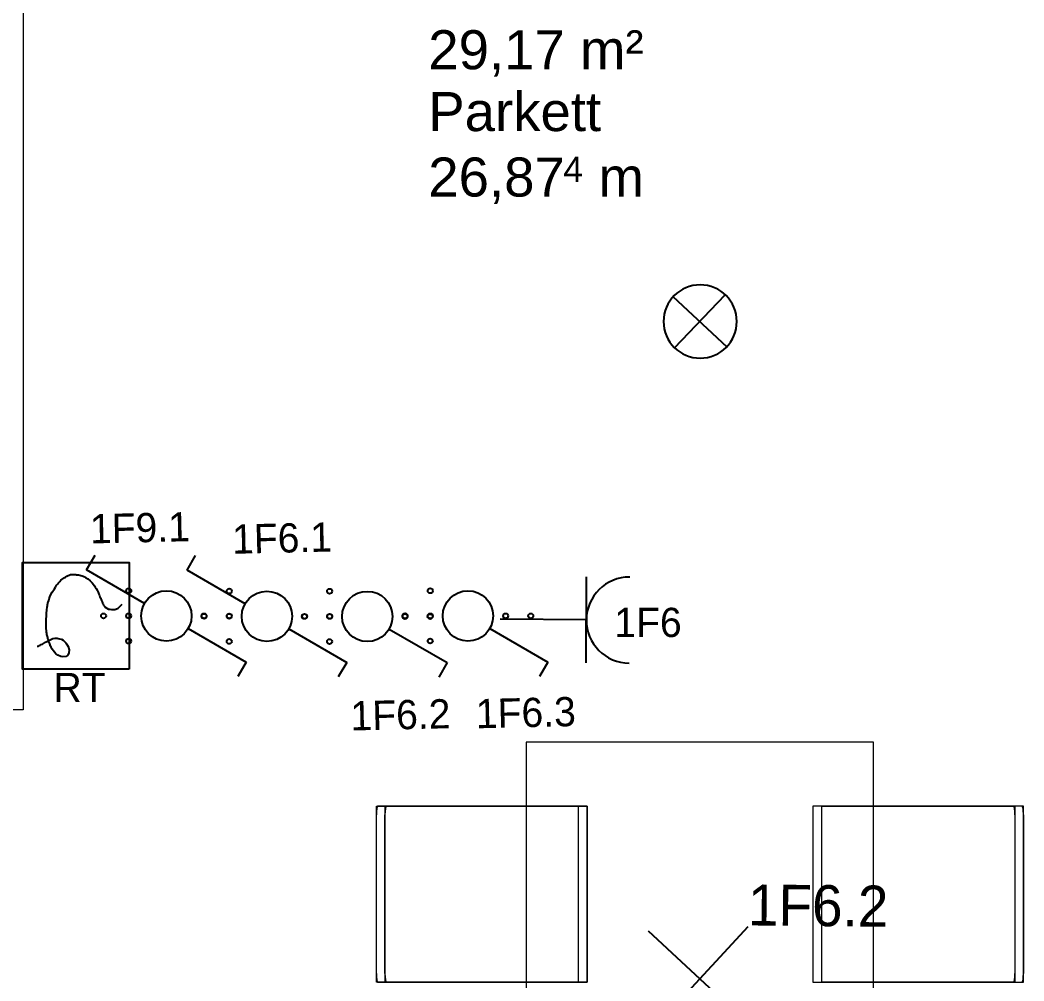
# Model space of a CAD drawing. Header units: metres. Extents: x -15638 to 29611, y -11908 to 29644.
# Drawn here: x 16278 to 18591, y 10683 to 12898 of the extents above; entities that cross this region are included whole.
import ezdxf
from ezdxf.enums import TextEntityAlignment as Align

# ---------------------------------------------------------------- set-up
doc = ezdxf.new("R2010")
doc.units = ezdxf.units.M
for name, color, linetype, lineweight in [('A_Moebel', 6, 'Continuous', 13), ('A_Raeume_', 7, 'Continuous', 5), ('A_Raeume_Beschriftung_', 7, 'Continuous', 9), ('A_Waende', 7, 'Continuous', 13)]:
    doc.layers.add(name, color=color, linetype=linetype, lineweight=lineweight)
doc.layers.add('E_Steckdose+Schalter', color=150, linetype='Continuous', true_color=0x0b6cf4)
doc.layers.add('ET_LEGENDE - Wohnung$0$800_KO_HI____L', color=130, linetype='Continuous')
doc.styles.add('Arial_2', font='arial.ttf', dxfattribs={"height": 0.09})
doc.styles.add('Arial_4', font='arial.ttf', dxfattribs={"height": 0.05849})
doc.styles.add('ET_LEGENDE - Wohnung$0$ROMANS', font='romans.shx', dxfattribs={"width": 0.6})

# ---------------------------------------------------------------- blocks, each defined once
blk = doc.blocks.new('*U565')
for p, q in [((15, 73.7), (17.9, 76.4)), ((17.9, 76.4), (23.9, 77)), ((23.9, 77), (28, 76.4)), ((28, 76.4), (33.7, 73.7)), ((12.4, 64), (13, 69.3)), ((14, 57.9), (12.4, 64)), ((13, 69.3), (15, 73.7)), ((17.3, 52.9), (14, 57.9)), ((33.7, 73.7), (37.1, 71.5)), ((37.1, 71.5), (39.9, 68.3)), ((39.9, 68.3), (42.2, 65.4)), ((42.2, 65.4), (44.4, 62.6)), ((44.4, 62.6), (46.2, 59.1)), ((46.2, 59.1), (47.1, 57)), ((47.1, 57), (48.7, 52.9)), ((69.7, 56.9), (68.2, 56.1)), ((70.9, 57.1), (69.7, 56.9)), ((72.1, 57.3), (70.9, 57.1)), ((18.3, 51.1), (17.3, 52.9)), ((20.1, 48.6), (18.3, 51.1)), ((23.3, 45.8), (20.1, 48.6)), ((26.6, 44), (23.3, 45.8)), ((30.2, 43.1), (26.6, 44)), ((32.9, 42.5), (30.2, 43.1)), ((34.6, 42.1), (32.9, 42.5)), ((35.7, 42.1), (34.6, 42.1)), ((39.1, 42.1), (35.7, 42.1)), ((42.8, 42.5), (39.1, 42.1)), ((44.2, 43.2), (42.8, 42.5)), ((45.6, 44), (44.2, 43.2)), ((49.3, 46), (45.6, 44)), ((48.7, 52.9), (49.5, 50.8)), ((51.8, 47.2), (49.3, 46)), ((49.5, 50.8), (50.8, 46.7)), ((50.8, 46.7), (51.7, 43.9)), ((51.7, 43.9), (52.1, 42.5)), ((54.3, 48.4), (51.8, 47.2)), ((52.1, 42.5), (52.5, 40.8)), ((52.5, 40.8), (52.9, 39.1)), ((52.9, 39.1), (53.4, 37.1)), ((56.5, 49.5), (54.3, 48.4)), ((58.8, 50.6), (56.5, 49.5)), ((60.7, 51.9), (58.8, 50.6)), ((58.8, 50.6), (58.8, 50.6)), ((62.6, 53.1), (60.7, 51.9)), ((60.7, 51.9), (60.7, 51.9)), ((64.6, 54.2), (62.6, 53.1)), ((66.7, 55.3), (64.6, 54.2)), ((68.2, 56.1), (66.7, 55.3)), ((53.4, 37.1), (53.9, 35)), ((53.9, 35), (54.2, 32.8)), ((54.2, 32.8), (54.5, 30.6)), ((54.5, 30.6), (54.9, 27.9)), ((54.9, 27.9), (55.3, 25.1)), ((55.3, 25.1), (55.5, 22.3)), ((55.5, 22.3), (55.7, 19.5)), ((55.7, 19.5), (55.7, 17.2)), ((55.1, 1.4), (54.7, -2)), ((55.3, 5.9), (55.1, 1.4)), ((55.5, 7.9), (55.3, 5.9)), ((55.7, 9.9), (55.5, 7.9)), ((55.7, 17.2), (55.7, 15)), ((55.7, 15), (55.7, 12.5)), ((55.7, 12.5), (55.7, 9.9)), ((-83.4, -17.8), (-84.8, -19)), ((-82, -16.6), (-83.4, -17.8)), ((-80.8, -15.4), (-82, -16.6)), ((-79.8, -14.5), (-80.8, -15.4)), ((-78.3, -13.7), (-79.8, -14.5)), ((-76.8, -12.8), (-78.3, -13.7)), ((-75.1, -12.2), (-76.8, -12.8)), ((-73.4, -12), (-75.1, -12.2)), ((-71.8, -11.9), (-73.4, -12)), ((-69.9, -11.9), (-71.8, -11.9)), ((-67, -11.9), (-69.9, -11.9)), ((-64.3, -12.1), (-67, -11.9)), ((-61.8, -12.5), (-64.3, -12.1)), ((-58.5, -14.2), (-61.8, -12.5)), ((-55.2, -16.4), (-58.5, -14.2)), ((-53.8, -18.1), (-55.2, -16.4)), ((-52.4, -19.8), (-53.8, -18.1)), ((53.2, -18.1), (52.9, -19.6)), ((53.5, -16.6), (53.2, -18.1)), ((53.6, -15.3), (53.5, -16.6)), ((54.1, -11.9), (53.6, -15.3)), ((54.2, -9.5), (54.1, -11.9)), ((54.5, -6.5), (54.2, -9.5)), ((54.7, -2), (54.5, -4.2)), ((54.5, -4.2), (54.5, -6.5)), ((-86, -20.3), (-87.2, -21.6)), ((-84.8, -19), (-86, -20.3)), ((-51.4, -22.1), (-52.4, -19.8)), ((-50.4, -24.3), (-51.4, -22.1)), ((-49.5, -26.4), (-50.4, -24.3)), ((-48.5, -28.5), (-49.5, -26.4)), ((-46.3, -33.4), (-48.5, -28.5)), ((-45.4, -35.8), (-46.3, -33.4)), ((-44.5, -38.2), (-45.4, -35.8)), ((48.6, -35.4), (47.6, -38.5)), ((49.7, -31.8), (48.6, -35.4)), ((50.5, -28.7), (49.7, -31.8)), ((51.7, -25.5), (50.5, -28.7)), ((52.1, -24), (51.7, -25.5)), ((52.5, -22.5), (52.1, -24)), ((52.7, -21), (52.5, -22.5)), ((52.9, -19.6), (52.7, -21)), ((-43.7, -40.4), (-44.5, -38.2)), ((-42.9, -42.5), (-43.7, -40.4)), ((-41.9, -44.6), (-42.9, -42.5)), ((-40.8, -46.8), (-41.9, -44.6)), ((-38.2, -51.2), (-40.8, -46.8)), ((-36.5, -53.4), (-38.2, -51.2)), ((-35, -56.3), (-36.5, -53.4)), ((-30.9, -61.7), (-35, -56.3)), ((38, -53.8), (35.9, -57.3)), ((40.1, -50.4), (38, -53.8)), ((43.9, -44.4), (40.1, -50.4)), ((47.6, -38.5), (43.9, -44.4)), ((-27.1, -65.8), (-30.9, -61.7)), ((-22.6, -69.2), (-27.1, -65.8)), ((-18.2, -71.9), (-22.6, -69.2)), ((-16.4, -73), (-18.2, -71.9)), ((-13.9, -74.3), (-16.4, -73)), ((-11.9, -75), (-13.9, -74.3)), ((-9.9, -75.7), (-11.9, -75)), ((16.7, -74.2), (14, -75.7)), ((19.3, -72.7), (16.7, -74.2)), ((21.4, -71.4), (19.3, -72.7)), ((23.5, -70), (21.4, -71.4)), ((27.6, -67), (23.5, -70)), ((30, -64.5), (27.6, -67)), ((32.4, -61.9), (30, -64.5)), ((34.2, -59.6), (32.4, -61.9)), ((35.9, -57.3), (34.2, -59.6)), ((-7.5, -76.2), (-9.9, -75.7)), ((-5.2, -76.7), (-7.5, -76.2)), ((-2.9, -76.9), (-5.2, -76.7)), ((-0.6, -77.1), (-2.9, -76.9)), ((-0.6, -77.4), (-0.6, -77.1)), ((2.1, -77.4), (-0.6, -77.4)), ((4.7, -77.7), (2.1, -77.4)), ((7.3, -77.5), (4.7, -77.7)), ((10, -77.3), (7.3, -77.5)), ((12, -76.5), (10, -77.3)), ((14, -75.7), (12, -76.5))]:
    blk.add_line(p, q)
blk.add_lwpolyline([(-100, 100), (100, 100), (100, -100), (-100, -100)], close=True)
at = {"style": 'ET_LEGENDE - Wohnung$0$ROMANS', "width": 0.6, "flags": 1}
for tag, p in [('RAUMBUCHNUMMER', (-0.2, -465.7)), ('ANLAGE', (-0.2, -615.7))]:
    blk.add_attdef(tag, text='', height=100, dxfattribs=at).set_placement(p, align=Align.MIDDLE)
for tag, p in [('TEILANLAGE_NR', (-0.2, -765.7)), ('KOMPONENTE', (-0.2, -915.7)), ('KOMPONENTE_NR', (-0.2, -1065.7)), ('BEZEICHNUNG', (-0.2, -1215.7)), ('TYP', (-0.2, -1365.7)), ('HERSTELLER', (-0.2, -1515.7)), ('MODEL', (-0.2, -1665.7)), ('LEISTUNG_MAX', (-0.2, -1815.7)), ('SPEZIFISCH_1', (-0.2, -1965.7)), ('SPEZIFISCH_2', (-0.2, -2115.7)), ('SPEZIFISCH_3', (-0.2, -2265.7)), ('SPEZIFISCH_4', (-0.2, -2415.7)), ('SPEZIFISCH_5', (-0.2, -2565.7)), ('GEWERKE_CODE', (-0.2, -2715.7)), ('LV_POS', (-0.2, -2865.7)), ('ZAEHLER', (-0.2, -3015.7)), ('PLATZHALTER_1', (-0.2, -3165.7)), ('PLATZHALTER_2', (-0.2, -3315.7)), ('PLATZHALTER_3', (-0.2, -3465.7)), ('JOBLISTE_VDMA', (-0.2, -3615.7)), ('ET_SPEZIFISCH_1', (-0.2, -3765.7)), ('ET_SPEZIFISCH_2', (-0.2, -3915.7)), ('ET_SPEZIFISCH_3', (-0.2, -4065.7)), ('ET_SPEZIFISCH_4', (-0.2, -4215.7)), ('ET_SPEZIFISCH_5', (-0.2, -4365.7)), ('ET_SPEZIFISCH_6', (-0.2, -4515.7)), ('ET_SPEZIFISCH_7', (-0.2, -4665.7))]:
    blk.add_attdef(tag, text='', height=100, dxfattribs=at).set_placement(p, align=Align.MIDDLE_CENTER)
blk = doc.blocks.new('*U547')
for p, q in [((25, 43.3), (91.7, 158.8)), ((91.7, 158.8), (120.5, 142.1)), ((-25, -43.3), (-91.7, -158.8)), ((-91.7, -158.8), (-120.5, -142.1))]:
    blk.add_line(p, q)
blk.add_circle((0, 0), 50)
at = {"layer": 'ET_LEGENDE - Wohnung$0$800_KO_HI____L'}
for centre in [(0, 125), (0, 75), (-50, -75), (0, -75), (50, -75), (0, -125)]:
    blk.add_circle(centre, 5, dxfattribs=at)
at = {"style": 'ET_LEGENDE - Wohnung$0$ROMANS', "width": 0.6, "flags": 1}
for tag, p in [('RAUMBUCHNUMMER', (-0.2, -465.7)), ('ANLAGE', (-0.2, -615.7))]:
    blk.add_attdef(tag, text='', height=100, dxfattribs=at).set_placement(p, align=Align.MIDDLE)
for tag, p in [('TEILANLAGE_NR', (-0.2, -765.7)), ('KOMPONENTE', (-0.2, -915.7)), ('KOMPONENTE_NR', (-0.2, -1065.7)), ('BEZEICHNUNG', (-0.2, -1215.7)), ('TYP', (-0.2, -1365.7)), ('HERSTELLER', (-0.2, -1515.7)), ('MODEL', (-0.2, -1665.7)), ('LEISTUNG_MAX', (-0.2, -1815.7)), ('SPEZIFISCH_1', (-0.2, -1965.7)), ('SPEZIFISCH_2', (-0.2, -2115.7)), ('SPEZIFISCH_3', (-0.2, -2265.7)), ('SPEZIFISCH_4', (-0.2, -2415.7)), ('SPEZIFISCH_5', (-0.2, -2565.7)), ('GEWERKE_CODE', (-0.2, -2715.7)), ('LV_POS', (-0.2, -2865.7)), ('ZAEHLER', (-0.2, -3015.7)), ('PLATZHALTER_1', (-0.2, -3165.7)), ('PLATZHALTER_2', (-0.2, -3315.7)), ('PLATZHALTER_3', (-0.2, -3465.7)), ('JOBLISTE_VDMA', (-0.2, -3615.7)), ('ET_SPEZIFISCH_1', (-0.2, -3765.7)), ('ET_SPEZIFISCH_2', (-0.2, -3915.7)), ('ET_SPEZIFISCH_3', (-0.2, -4065.7)), ('ET_SPEZIFISCH_4', (-0.2, -4215.7)), ('ET_SPEZIFISCH_5', (-0.2, -4365.7)), ('ET_SPEZIFISCH_6', (-0.2, -4515.7)), ('ET_SPEZIFISCH_7', (-0.2, -4665.7))]:
    blk.add_attdef(tag, text='', height=100, dxfattribs=at).set_placement(p, align=Align.MIDDLE_CENTER)
blk = doc.blocks.new('*U548')
for p, q in [((25, 43.3), (91.7, 158.8)), ((91.7, 158.8), (120.5, 142.1))]:
    blk.add_line(p, q)
blk.add_circle((0, 0), 50)
at = {"layer": 'ET_LEGENDE - Wohnung$0$800_KO_HI____L'}
for centre in [(0, 125), (0, 75), (-50, -75), (0, -75), (50, -75), (0, -125)]:
    blk.add_circle(centre, 5, dxfattribs=at)
at = {"style": 'ET_LEGENDE - Wohnung$0$ROMANS', "width": 0.6, "flags": 1}
for tag, p in [('RAUMBUCHNUMMER', (-0.2, -465.7)), ('ANLAGE', (-0.2, -615.7))]:
    blk.add_attdef(tag, text='', height=100, dxfattribs=at).set_placement(p, align=Align.MIDDLE)
for tag, p in [('TEILANLAGE_NR', (-0.2, -765.7)), ('KOMPONENTE', (-0.2, -915.7)), ('KOMPONENTE_NR', (-0.2, -1065.7)), ('BEZEICHNUNG', (-0.2, -1215.7)), ('TYP', (-0.2, -1365.7)), ('HERSTELLER', (-0.2, -1515.7)), ('MODEL', (-0.2, -1665.7)), ('LEISTUNG_MAX', (-0.2, -1815.7)), ('SPEZIFISCH_1', (-0.2, -1965.7)), ('SPEZIFISCH_2', (-0.2, -2115.7)), ('SPEZIFISCH_3', (-0.2, -2265.7)), ('SPEZIFISCH_4', (-0.2, -2415.7)), ('SPEZIFISCH_5', (-0.2, -2565.7)), ('GEWERKE_CODE', (-0.2, -2715.7)), ('LV_POS', (-0.2, -2865.7)), ('ZAEHLER', (-0.2, -3015.7)), ('PLATZHALTER_1', (-0.2, -3165.7)), ('PLATZHALTER_2', (-0.2, -3315.7)), ('PLATZHALTER_3', (-0.2, -3465.7)), ('JOBLISTE_VDMA', (-0.2, -3615.7)), ('ET_SPEZIFISCH_1', (-0.2, -3765.7)), ('ET_SPEZIFISCH_2', (-0.2, -3915.7)), ('ET_SPEZIFISCH_3', (-0.2, -4065.7)), ('ET_SPEZIFISCH_4', (-0.2, -4215.7)), ('ET_SPEZIFISCH_5', (-0.2, -4365.7)), ('ET_SPEZIFISCH_6', (-0.2, -4515.7)), ('ET_SPEZIFISCH_7', (-0.2, -4665.7))]:
    blk.add_attdef(tag, text='', height=100, dxfattribs=at).set_placement(p, align=Align.MIDDLE_CENTER)
blk = doc.blocks.new('*U567')
for p, q in [((62.5, 0), (-62.5, 0)), ((0, 0), (0, -125))]:
    blk.add_line(p, q)
blk.add_arc((0, 62.5), 62.5, 180, 0)
at = {"style": 'ET_LEGENDE - Wohnung$0$ROMANS', "width": 0.8, "flags": 1}
for tag, p in [('RAUMBUCHNUMMER', (0, -425)), ('ANLAGE', (0, -595.4)), ('TEILANLAGE_NR', (0, -755.5)), ('KOMPONENTE', (0, -901.3)), ('KOMPONENTE_NR', (0, -1063.3)), ('BEZEICHNUNG', (0, -1205.6)), ('TYP', (0, -1346.7)), ('HERSTELLER', (0, -1514.1)), ('MODEL', (0, -1677.3)), ('LEISTUNG_MAX', (0, -1851.5)), ('SPEZIFISCH_1', (0, -2012.8)), ('SPEZIFISCH_2', (0, -2200)), ('SPEZIFISCH_3', (0, -2374.2)), ('SPEZIFISCH_4', (0, -2548.5)), ('SPEZIFISCH_5', (0, -2722.7)), ('GEWERKE_CODE', (0, -2897)), ('LV_POS', (0, -3071.2)), ('ZAEHLER', (0, -3245.5)), ('PLATZHALTER_1', (0, -3419.7)), ('PLATZHALTER_2', (0, -3594)), ('PLATZHALTER_3', (0, -3768.2)), ('JOBLISTE_VDMA', (0, -3942.5)), ('ET_SPEZIFISCH_1', (0, -4116.7)), ('ET_SPEZIFISCH_2', (0, -4291)), ('ET_SPEZIFISCH_3', (0, -4465.2)), ('ET_SPEZIFISCH_4', (0, -4639.5)), ('ET_SPEZIFISCH_5', (0, -4813.7)), ('ET_SPEZIFISCH_6', (0, -4988)), ('ET_SPEZIFISCH_7', (0, -5162.2))]:
    blk.add_attdef(tag, text='', height=100, dxfattribs=at).set_placement(p, align=Align.MIDDLE)
blk = doc.blocks.new('*U557')
for p, q in [((-70.7, -70.7), (70.7, 70.7)), ((70.7, -70.7), (-70.7, 70.7))]:
    blk.add_line(p, q)
at = {"style": 'ET_LEGENDE - Wohnung$0$ROMANS', "width": 0.6, "flags": 1}
for tag, p in [('RAUMBUCHNUMMER', (0, -400)), ('ANLAGE', (0, -550))]:
    blk.add_attdef(tag, text='', height=100, dxfattribs=at).set_placement(p, align=Align.MIDDLE)
for tag, p in [('TEILANLAGE_NR', (0, -700)), ('KOMPONENTE', (0, -850)), ('KOMPONENTE_NR', (0, -1000)), ('BEZEICHNUNG', (0, -1150)), ('TYP', (0, -1300)), ('HERSTELLER', (0, -1450)), ('MODEL', (0, -1600)), ('LEISTUNG_MAX', (0, -1750)), ('SPEZIFISCH_1', (0, -1900)), ('SPEZIFISCH_2', (0, -2050)), ('SPEZIFISCH_3', (0, -2200)), ('SPEZIFISCH_4', (0, -2350)), ('SPEZIFISCH_5', (0, -2500)), ('GEWERKE_CODE', (0, -2650)), ('LV_POS', (0, -2800)), ('ZAEHLER', (0, -2950)), ('PLATZHALTER_1', (0, -3100)), ('PLATZHALTER_2', (0, -3250)), ('PLATZHALTER_3', (0, -3400)), ('JOBLISTE_VDMA', (0, -3550)), ('ET_SPEZIFISCH_1', (0, -3700)), ('ET_SPEZIFISCH_2', (0, -3850)), ('ET_SPEZIFISCH_3', (0, -4000)), ('ET_SPEZIFISCH_4', (0, -4150)), ('ET_SPEZIFISCH_5', (0, -4300)), ('ET_SPEZIFISCH_6', (0, -4450)), ('ET_SPEZIFISCH_7', (0, -4600))]:
    blk.add_attdef(tag, text='', height=100, dxfattribs=at).set_placement(p, align=Align.MIDDLE_CENTER)
blk = doc.blocks.new('hzmdba')
at = {"color": 1}
for points in [[(5046.03, 1505.526), (5046.95, 1503.842)], [(5045.639, 1504.237), (5047.346, 1505.147)]]:
    blk.add_lwpolyline(points, dxfattribs=at)
blk.add_circle((5046.5, 1504.686), 0.963, dxfattribs=at)
blk = doc.blocks.new('Moeb_Esstisch_rechteckig_bear - 125 x 80-V15-263_PP_03DG_BT1')
at = {"layer": 'A_Moebel', "color": 8}
for p, q in [((-1.4191, 0.7452), (-1.4391, 0.7452)), ((-1.4391, 0.7452), (-1.4391, 0.7423)), ((-1.4391, 0.7423), (-1.4391, 0.4)), ((-1.4391, 0.7423), (-1.4391, 0.7225)), ((-1.4391, 0.7423), (-1.4391, 0.6914)), ((-1.0541, 0.7452), (-1.4191, 0.7452)), ((-1.4191, 0.7452), (-1.0541, 0.7452)), ((-1.0341, 0.7452), (-1.0541, 0.7452)), ((-1.0341, 0.7423), (-1.0341, 0.7452)), ((-1.0341, 0.6316), (-1.0341, 0.7423)), ((-1.0341, 0.7225), (-1.0341, 0.7423)), ((-1.0341, 0.6914), (-1.0341, 0.7423)), ((-0.8691, 0.7452), (-0.8891, 0.7452)), ((-0.8891, 0.7452), (-0.8891, 0.7423)), ((-0.8891, 0.7423), (-0.8891, 0.6316)), ((-0.8891, 0.7423), (-0.8891, 0.7225)), ((-0.8891, 0.7423), (-0.8891, 0.6914)), ((-0.5041, 0.7452), (-0.8691, 0.7452)), ((-0.8691, 0.7452), (-0.5041, 0.7452)), ((-0.4841, 0.7452), (-0.5041, 0.7452)), ((-0.4841, 0.7423), (-0.4841, 0.7452)), ((-0.4841, 0.4), (-0.4841, 0.7423)), ((-0.4841, 0.7225), (-0.4841, 0.7423)), ((-0.4841, 0.6914), (-0.4841, 0.7423)), ((-1.4391, 0.7255), (-1.4385, 0.7255)), ((-1.4391, 0.6716), (-1.4391, 0.7225)), ((-1.4384, 0.7255), (-1.4365, 0.7255)), ((-1.4364, 0.7255), (-1.4334, 0.7255)), ((-1.4332, 0.7255), (-1.4291, 0.7255)), ((-1.4291, 0.7255), (-1.4243, 0.7255)), ((-1.4242, 0.7255), (-1.4191, 0.7255)), ((-1.4191, 0.7255), (-1.0541, 0.7255)), ((-1.4191, 0.7255), (-1.0541, 0.7255)), ((-1.0541, 0.7255), (-1.0489, 0.7255)), ((-1.0489, 0.7255), (-1.0442, 0.7255)), ((-1.0441, 0.7255), (-1.0401, 0.7255)), ((-1.0399, 0.7255), (-1.037, 0.7255)), ((-1.0367, 0.7255), (-1.035, 0.7255)), ((-1.0347, 0.7255), (-1.0342, 0.7255)), ((-1.0341, 0.7225), (-1.0341, 0.6716)), ((-0.8891, 0.7255), (-0.8885, 0.7255)), ((-0.8891, 0.6716), (-0.8891, 0.7225)), ((-0.8884, 0.7255), (-0.8865, 0.7255)), ((-0.8864, 0.7255), (-0.8834, 0.7255)), ((-0.8832, 0.7255), (-0.8791, 0.7255)), ((-0.8791, 0.7255), (-0.8743, 0.7255)), ((-0.8742, 0.7255), (-0.8691, 0.7255)), ((-0.8691, 0.7255), (-0.5041, 0.7255)), ((-0.8691, 0.7255), (-0.5041, 0.7255)), ((-0.5041, 0.7255), (-0.4989, 0.7255)), ((-0.4989, 0.7255), (-0.4942, 0.7255)), ((-0.4941, 0.7255), (-0.4901, 0.7255)), ((-0.4899, 0.7255), (-0.487, 0.7255)), ((-0.4867, 0.7255), (-0.485, 0.7255)), ((-0.4847, 0.7255), (-0.4842, 0.7255)), ((-0.4841, 0.7225), (-0.4841, 0.6716)), ((-1.4391, 0.6914), (-1.4391, 0.6181)), ((-1.4391, 0.6193), (-1.4391, 0.6716)), ((-1.0341, 0.6316), (-1.0341, 0.6914)), ((-1.0341, 0.6716), (-1.0341, 0.6193)), ((-0.8891, 0.6914), (-0.8891, 0.6316)), ((-0.8891, 0.6193), (-0.8891, 0.6716)), ((-0.4841, 0.6181), (-0.4841, 0.6914)), ((-0.4841, 0.6716), (-0.4841, 0.6193)), ((-1.0341, 0.6181), (-1.0341, 0.6316)), ((-1.0341, 0.4), (-1.0341, 0.6315)), ((-0.8891, 0.6316), (-0.8891, 0.6181)), ((-0.8891, 0.6315), (-0.8891, 0.4)), ((-1.4391, 0.4), (-1.4391, 0.6193)), ((-1.4391, 0.6181), (-1.4391, 0.4)), ((-1.0341, 0.6193), (-1.0341, 0.4)), ((-1.0341, 0.4), (-1.0341, 0.6181)), ((-0.8891, 0.4), (-0.8891, 0.6193)), ((-0.8891, 0.6181), (-0.8891, 0.4)), ((-0.4841, 0.6193), (-0.4841, 0.4)), ((-0.4841, 0.4), (-0.4841, 0.6181)), ((-0.3366, 0.4), (-1.5866, 0.4)), ((-1.5866, 0.4), (-1.5866, -0.4)), ((-0.3366, 0.4), (-1.5866, 0.4)), ((-1.5866, 0.4), (-1.5866, -0.4)), ((-1.4391, 0.4), (-1.4391, 0.2599)), ((-1.4391, 0.4), (-1.4391, 0.3221)), ((-1.4391, 0.3232), (-1.4391, 0.4)), ((-1.0341, 0.2599), (-1.0341, 0.4)), ((-1.0341, 0.4), (-1.0341, 0.3232)), ((-1.0341, 0.3221), (-1.0341, 0.4)), ((-0.8891, 0.4), (-0.8891, 0.2599)), ((-0.8891, 0.4), (-0.8891, 0.3221)), ((-0.8891, 0.3232), (-0.8891, 0.4)), ((-0.4841, 0.2599), (-0.4841, 0.4)), ((-0.4841, 0.4), (-0.4841, 0.3232)), ((-0.4841, 0.3221), (-0.4841, 0.4)), ((-0.3366, 0.1), (-0.3366, 0.4)), ((-0.3366, 0.1), (-0.3366, 0.4)), ((-1.4391, 0.3232), (-1.4391, 0.3076)), ((-1.4391, 0.2932), (-1.4391, 0.3221)), ((-1.4391, 0.3076), (-1.4391, 0.2928)), ((-1.0341, 0.3076), (-1.0341, 0.3232)), ((-1.0341, 0.3221), (-1.0341, 0.3117)), ((-1.0341, 0.3117), (-1.0341, 0.3018)), ((-1.0341, 0.2928), (-1.0341, 0.3076)), ((-1.0341, 0.3018), (-1.0341, 0.2932)), ((-0.8891, 0.3232), (-0.8891, 0.3076)), ((-0.8891, 0.3018), (-0.8891, 0.3221)), ((-0.8891, 0.3076), (-0.8891, 0.2928)), ((-0.8891, 0.2932), (-0.8891, 0.3018)), ((-0.4841, 0.3076), (-0.4841, 0.3232)), ((-0.4841, 0.3221), (-0.4841, 0.2932)), ((-0.4841, 0.2928), (-0.4841, 0.3076)), ((-1.4391, 0.2798), (-1.4391, 0.2928)), ((-1.4391, 0.2928), (-1.4391, 0.2799)), ((-1.4391, 0.2799), (-1.4391, 0.2696)), ((-1.4391, 0.2798), (-1.4391, 0.2599)), ((-1.4391, 0.2798), (-1.0341, 0.2798)), ((-1.0341, 0.2799), (-1.0341, 0.2928)), ((-1.0341, 0.2928), (-1.0341, 0.2863)), ((-1.0341, 0.2863), (-1.0341, 0.2798)), ((-1.0341, 0.2696), (-1.0341, 0.2799)), ((-1.0341, 0.2599), (-1.0341, 0.2798)), ((-0.8891, 0.2818), (-0.8891, 0.2928)), ((-0.8891, 0.2928), (-0.8891, 0.2799)), ((-0.8891, 0.2798), (-0.8891, 0.2818)), ((-0.8891, 0.2799), (-0.8891, 0.2696)), ((-0.8891, 0.2798), (-0.8891, 0.2599)), ((-0.8891, 0.2798), (-0.4841, 0.2798)), ((-0.4841, 0.2799), (-0.4841, 0.2928)), ((-0.4841, 0.2928), (-0.4841, 0.2798)), ((-0.4841, 0.2696), (-0.4841, 0.2799)), ((-0.4841, 0.2599), (-0.4841, 0.2798)), ((-1.4391, 0.2696), (-1.4391, 0.2628)), ((-1.4391, 0.2628), (-1.4391, 0.2599)), ((-1.4391, 0.2599), (-1.0341, 0.2599)), ((-1.4391, 0.2599), (-1.0341, 0.2599)), ((-1.0341, 0.2628), (-1.0341, 0.2696)), ((-1.0341, 0.2599), (-1.0341, 0.2628)), ((-0.8891, 0.2696), (-0.8891, 0.2628)), ((-0.8891, 0.2628), (-0.8891, 0.2599)), ((-0.8891, 0.2599), (-0.4841, 0.2599)), ((-0.8891, 0.2599), (-0.4841, 0.2599)), ((-0.4841, 0.2628), (-0.4841, 0.2696)), ((-0.4841, 0.2599), (-0.4841, 0.2628)), ((-1.4391, -0.2599), (-1.0341, -0.2599)), ((-1.4391, -0.4), (-1.4391, -0.2599)), ((-1.4391, -0.2599), (-1.4391, -0.2628)), ((-1.4391, -0.2599), (-1.4391, -0.2798)), ((-1.0341, -0.2599), (-1.4391, -0.2599)), ((-1.4391, -0.2628), (-1.4391, -0.2696)), ((-1.4391, -0.2696), (-1.4391, -0.2799)), ((-1.0341, -0.2599), (-1.0341, -0.4)), ((-1.0341, -0.2798), (-1.0341, -0.2599)), ((-1.0341, -0.2628), (-1.0341, -0.2599)), ((-1.0341, -0.2696), (-1.0341, -0.2628)), ((-1.0341, -0.2799), (-1.0341, -0.2696)), ((-0.8891, -0.2599), (-0.4841, -0.2599)), ((-0.8891, -0.4), (-0.8891, -0.2599)), ((-0.8891, -0.2599), (-0.8891, -0.2628)), ((-0.8891, -0.2599), (-0.8891, -0.2798)), ((-0.4841, -0.2599), (-0.8891, -0.2599)), ((-0.8891, -0.2628), (-0.8891, -0.2696)), ((-0.8891, -0.2696), (-0.8891, -0.2799)), ((-0.4841, -0.2599), (-0.4841, -0.4)), ((-0.4841, -0.2798), (-0.4841, -0.2599)), ((-0.4841, -0.2628), (-0.4841, -0.2599)), ((-0.4841, -0.2696), (-0.4841, -0.2628)), ((-0.4841, -0.2799), (-0.4841, -0.2696)), ((-1.4391, -0.2928), (-1.4391, -0.2798)), ((-1.0341, -0.2798), (-1.4391, -0.2798)), ((-1.4391, -0.2799), (-1.4391, -0.2928)), ((-1.4391, -0.2928), (-1.4391, -0.3076)), ((-1.4391, -0.3018), (-1.4391, -0.2932)), ((-1.0341, -0.2798), (-1.0341, -0.2818)), ((-1.0341, -0.2928), (-1.0341, -0.2799)), ((-1.0341, -0.2818), (-1.0341, -0.2863)), ((-1.0341, -0.2863), (-1.0341, -0.2928)), ((-1.0341, -0.3076), (-1.0341, -0.2928)), ((-1.0341, -0.2932), (-1.0341, -0.3117)), ((-0.8891, -0.2928), (-0.8891, -0.2798)), ((-0.4841, -0.2798), (-0.8891, -0.2798)), ((-0.8891, -0.2799), (-0.8891, -0.2928)), ((-0.8891, -0.2928), (-0.8891, -0.3076)), ((-0.8891, -0.3221), (-0.8891, -0.2932)), ((-0.4841, -0.2798), (-0.4841, -0.2928)), ((-0.4841, -0.2928), (-0.4841, -0.2799)), ((-0.4841, -0.3076), (-0.4841, -0.2928)), ((-0.4841, -0.2932), (-0.4841, -0.3117)), ((-1.4391, -0.3221), (-1.4391, -0.3018)), ((-1.4391, -0.3076), (-1.4391, -0.3232)), ((-1.4391, -0.3221), (-1.4391, -0.4)), ((-1.4391, -0.4), (-1.4391, -0.3232)), ((-1.0341, -0.3232), (-1.0341, -0.3076)), ((-1.0341, -0.3117), (-1.0341, -0.3221)), ((-1.0341, -0.4), (-1.0341, -0.3221)), ((-1.0341, -0.3232), (-1.0341, -0.4)), ((-0.8891, -0.3076), (-0.8891, -0.3232)), ((-0.8891, -0.3221), (-0.8891, -0.4)), ((-0.8891, -0.4), (-0.8891, -0.3232)), ((-0.4841, -0.3232), (-0.4841, -0.3076)), ((-0.4841, -0.3117), (-0.4841, -0.3221)), ((-0.4841, -0.4), (-0.4841, -0.3221)), ((-0.4841, -0.3232), (-0.4841, -0.4)), ((-1.5866, -0.4), (-0.3366, -0.4)), ((-1.5866, -0.4), (-0.3366, -0.4)), ((-1.4391, -0.7423), (-1.4391, -0.4)), ((-1.4391, -0.6193), (-1.4391, -0.4)), ((-1.4391, -0.4), (-1.4391, -0.6181)), ((-1.0341, -0.4), (-1.0341, -0.7423)), ((-1.0341, -0.6181), (-1.0341, -0.4)), ((-1.0341, -0.4), (-1.0341, -0.6193)), ((-0.8891, -0.7423), (-0.8891, -0.4)), ((-0.8891, -0.6193), (-0.8891, -0.4)), ((-0.8891, -0.4), (-0.8891, -0.6181)), ((-0.4841, -0.4), (-0.4841, -0.7423)), ((-0.4841, -0.6181), (-0.4841, -0.4)), ((-0.4841, -0.4), (-0.4841, -0.6193)), ((-1.4391, -0.6181), (-1.4391, -0.6914)), ((-1.4391, -0.6716), (-1.4391, -0.6193)), ((-1.0341, -0.6914), (-1.0341, -0.6181)), ((-1.0341, -0.6193), (-1.0341, -0.6716)), ((-0.8891, -0.6181), (-0.8891, -0.6914)), ((-0.8891, -0.6716), (-0.8891, -0.6193)), ((-0.4841, -0.6914), (-0.4841, -0.6181)), ((-0.4841, -0.6193), (-0.4841, -0.6716)), ((-1.4391, -0.7225), (-1.4391, -0.6716)), ((-1.4391, -0.6914), (-1.4391, -0.7423)), ((-1.0341, -0.6716), (-1.0341, -0.7225)), ((-1.0341, -0.7423), (-1.0341, -0.6914)), ((-0.8891, -0.7225), (-0.8891, -0.6716)), ((-0.8891, -0.6914), (-0.8891, -0.7423)), ((-0.4841, -0.6716), (-0.4841, -0.7225)), ((-0.4841, -0.7423), (-0.4841, -0.6914)), ((-1.4391, -0.7225), (-1.4391, -0.7423)), ((-1.4391, -0.7255), (-1.4385, -0.7255)), ((-1.4384, -0.7255), (-1.4365, -0.7255)), ((-1.4364, -0.7255), (-1.4334, -0.7255)), ((-1.4332, -0.7255), (-1.4291, -0.7255)), ((-1.4291, -0.7255), (-1.4243, -0.7255)), ((-1.4242, -0.7255), (-1.4191, -0.7255)), ((-1.4191, -0.7255), (-1.0541, -0.7255)), ((-1.0541, -0.7255), (-1.4191, -0.7255)), ((-1.0541, -0.7255), (-1.0489, -0.7255)), ((-1.0489, -0.7255), (-1.0442, -0.7255)), ((-1.0441, -0.7255), (-1.0401, -0.7255)), ((-1.0399, -0.7255), (-1.037, -0.7255)), ((-1.0367, -0.7255), (-1.035, -0.7255)), ((-1.0347, -0.7255), (-1.0342, -0.7255)), ((-1.0341, -0.7423), (-1.0341, -0.7225)), ((-0.8891, -0.7225), (-0.8891, -0.7423)), ((-0.8891, -0.7255), (-0.8885, -0.7255)), ((-0.8884, -0.7255), (-0.8865, -0.7255)), ((-0.8864, -0.7255), (-0.8834, -0.7255)), ((-0.8832, -0.7255), (-0.8791, -0.7255)), ((-0.8791, -0.7255), (-0.8743, -0.7255)), ((-0.8742, -0.7255), (-0.8691, -0.7255)), ((-0.8691, -0.7255), (-0.5041, -0.7255)), ((-0.5041, -0.7255), (-0.8691, -0.7255)), ((-0.5041, -0.7255), (-0.4989, -0.7255)), ((-0.4989, -0.7255), (-0.4942, -0.7255)), ((-0.4941, -0.7255), (-0.4901, -0.7255)), ((-0.4899, -0.7255), (-0.487, -0.7255)), ((-0.4867, -0.7255), (-0.485, -0.7255)), ((-0.4847, -0.7255), (-0.4842, -0.7255)), ((-0.4841, -0.7423), (-0.4841, -0.7225)), ((-1.4391, -0.7452), (-1.4391, -0.7423)), ((-1.4191, -0.7452), (-1.4391, -0.7452)), ((-1.0541, -0.7452), (-1.4191, -0.7452)), ((-1.0541, -0.7452), (-1.4191, -0.7452)), ((-1.0341, -0.7452), (-1.0541, -0.7452)), ((-1.0341, -0.7423), (-1.0341, -0.7452)), ((-0.8891, -0.7452), (-0.8891, -0.7423)), ((-0.8691, -0.7452), (-0.8891, -0.7452)), ((-0.5041, -0.7452), (-0.8691, -0.7452)), ((-0.5041, -0.7452), (-0.8691, -0.7452)), ((-0.4841, -0.7452), (-0.5041, -0.7452)), ((-0.4841, -0.7423), (-0.4841, -0.7452))]:
    blk.add_line(p, q, dxfattribs=at)
for centre, major_axis, start_param, end_param in [((-1.4191, 0.7423), (0.02, 0), 1.570796, 3.141593), ((-1.0541, 0.7423), (-0.02, 0), 3.141593, 4.712389), ((-0.8691, 0.7423), (0.02, 0), 1.570796, 3.141593), ((-0.5041, 0.7423), (-0.02, 0), 3.141593, 4.712389), ((-1.4191, 0.7225), (-0.02, 0), 4.712389, 6.283185), ((-1.0541, 0.7225), (0.02, 0), 0, 1.570796), ((-0.8691, 0.7225), (-0.02, 0), 4.712389, 6.283185), ((-0.5041, 0.7225), (0.02, 0), 0, 1.570796), ((-1.4191, -0.7225), (0.02, 0), 3.141593, 4.712389), ((-1.0541, -0.7225), (0.02, 0), 4.712389, 6.283185), ((-0.8691, -0.7225), (0.02, 0), 3.141593, 4.712389), ((-0.5041, -0.7225), (0.02, 0), 4.712389, 6.283185), ((-1.4191, -0.7423), (0.02, 0), 3.141593, 4.712389), ((-1.0541, -0.7423), (0.02, 0), 4.712389, 6.283185), ((-0.8691, -0.7423), (0.02, 0), 3.141593, 4.712389), ((-0.5041, -0.7423), (0.02, 0), 4.712389, 6.283185)]:
    blk.add_ellipse(centre, major_axis=major_axis, ratio=0.147809, start_param=start_param, end_param=end_param, dxfattribs=at)
blk = doc.blocks.new('354354')
at = {"layer": 'A_Raeume_', "flags": 128}
blk.add_lwpolyline([(39.0827, 78.543), (39.0827, 86.5927), (37.9002, 86.5927), (37.8502, 86.5927), (37.7472, 86.5927), (35.6732, 86.5927), (35.5702, 86.5927), (35.5202, 86.5927), (35.1888, 86.5927), (35.1888, 82.0555), (33.6888, 82.0555), (33.6888, 81.0055), (35.6427, 81.0055), (35.6427, 80.7305), (36.8477, 80.7305), (36.8477, 80.288), (36.8477, 80.2405), (36.8477, 78.543)], close=True, dxfattribs=at)
at = {"layer": 'A_Waende'}
for p, q in [((35.1888, 86.5927), (35.1888, 82.0555)), ((35.1888, 82.0555), (35.0238, 82.0555))]:
    blk.add_line(p, q, dxfattribs=at)
at = {"layer": 'A_Moebel', "color": 8, "rotation": 269.9999999999995}
blk.add_blockref('Moeb_Esstisch_rechteckig_bear - 125 x 80-V15-263_PP_03DG_BT1', (36.7477, 80.3939), dxfattribs=at)
at = {"layer": 'A_Raeume_Beschriftung_', "attachment_point": 1}
for s, insert, char_height, width, style in [('29,17 m²', (36.122, 83.6214), 0.09, 0.58924, 'Arial_2'), ('Parkett', (36.122, 83.4789), 0.09, 0.464979, 'Arial_2'), ('26,87', (36.122, 83.328), 0.09, 0.376793, 'Arial_2'), ('4', (36.4329, 83.3298), 0.0585, 0.056118, 'Arial_4'), (' m', (36.4792, 83.328), 0.09, 0.164346, 'Arial_2')]:
    blk.add_mtext(s, dxfattribs=dict(at, insert=insert, char_height=char_height, width=width, style=style))

msp = doc.modelspace()

# ---------------------------------------------------------------- block references
at = {"xscale": 1000, "yscale": 1000, "zscale": 1000}
msp.add_blockref('354354', (-18903.7, -70747.2), dxfattribs=at)
at = {"extrusion": (-0.012237, 3.33787e-05, 0.999925), "xscale": -87.70202311672725, "yscale": 87.70202311672806, "zscale": 87.70202311672804, "rotation": 164.9206533351098}
msp.add_blockref('hzmdba', (-375173.7, 254765.1, -217.9), dxfattribs=at)
at = {"layer": 'E_Steckdose+Schalter'}
for name, p, xscale, yscale, zscale, rotation in [('*U547', (16615, 11524.4), 1.158225034426244, 1.158225034426244, 1.158225034426244, 269.9468147202402), ('*U547', (16846.6, 11523.6), 1.158225034426244, 1.158225034426244, 1.158225034426244, 269.9468147202402), ('*U565', (16406.1, 11524.8), 1.227819918495399, 1.227819918495399, 1.227819918495399, 180), ('*U567', (17582.5, 11515.4), 1.586793636067308, 1.586793636067308, 1.586793636067308, 269.6142267636048), ('*U548', (17077.8, 11523.2), 1.158225034426245, 1.158225034426245, 1.158225034426245, 269.9468147202402), ('*U548', (17309.7, 11524.5), 1.158225034426245, 1.158225034426245, 1.158225034426245, 269.9468147202402), ('*U557', (17844, 10688.3), 1.626603779674898, 1.626603779674898, 1.626603779674898, 182.2804756445144)]:
    msp.add_blockref(name, p, dxfattribs=dict(at, xscale=xscale, yscale=yscale, zscale=zscale, rotation=rotation))

# ---------------------------------------------------------------- texts
at = {"color": 212}
for s, height, rotation, p in [('1F9.1', 67.36, 1.3229, (16439.6, 11691.4)), ('1F6.1', 67.36, 1.3229, (16767, 11667.6)), ('1F6', 67.36, 0.0422, (17646.9, 11475.8)), ('1F6.2', 67.36, 1.3229, (17039.8, 11260.4)), ('1F6.3', 67.36, 1.3229, (17328.6, 11265.4)), ('1F6.2', 94.6, 359.4197, (17954.3, 10811.3))]:
    msp.add_text(s, height=height, rotation=rotation, dxfattribs=at).set_placement(p)
msp.add_text('RT', height=67.36, dxfattribs=at).set_placement((16355, 11325.8))

doc.saveas('drawing.dxf')
